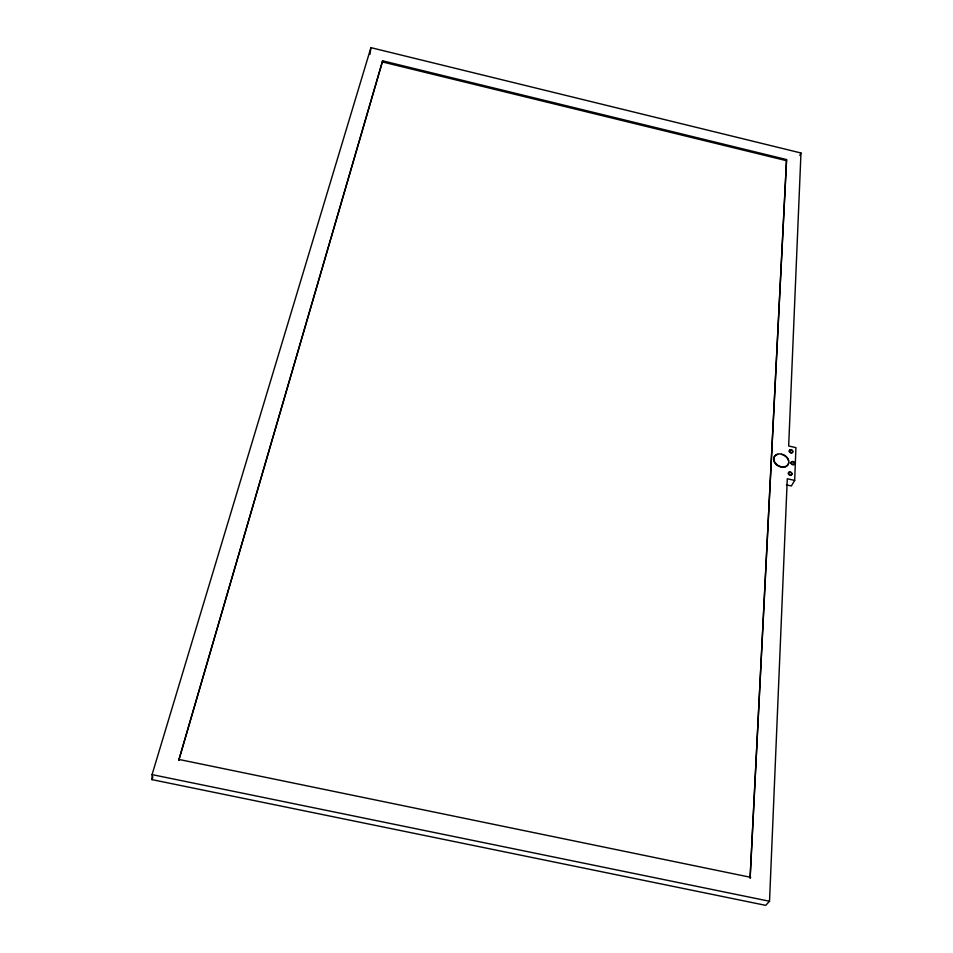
<?xml version="1.0" encoding="UTF-8"?>
<svg xmlns="http://www.w3.org/2000/svg" width="953" height="953" viewBox="0 0 953 953"><rect width="100%" height="100%" fill="white"/><g stroke="black" fill="none" stroke-linecap="round" stroke-linejoin="round"><path stroke-width="1.43" d="M794.671 480.419L787.285 478.74L769.524 901.264L765.7 905.35L152.027 779.637L152.063 774.61L370.931 47.65L800.973 152.992L788.667 445.98L795.922 447.648L794.671 480.419L791.359 485.97L786.451 484.863M382.641 60.837L178.771 760.28L382.641 60.837L786.57 159.568L750.106 878.047L786.57 159.568M369.931 54.369L370.931 47.65M152.027 779.637L152.885 776.79M799.841 155.446L800.973 152.992M178.807 759.422L750.726 877.344M152.063 774.61L769.524 901.264M382.463 61.957L786.106 160.592M790.573 472.426A1.835 1.406 29.5 0 1 791.455 474.904A1.835 1.406 29.5 0 1 788.607 474.249A1.835 1.406 29.5 0 1 789.668 472.211M788.691 462.396A7.934 6.052 28.9 0 1 784.688 467.006L782.842 467.232A7.934 6.052 28.9 0 1 774.086 461.514A7.934 6.052 28.9 0 1 777.648 454.355M781.448 454.378A7.934 6.052 28.9 0 1 783.378 455.034L785.165 456.082A7.934 6.052 28.9 0 1 788.5 460.704M794.266 462.884A1.823 1.382 29.3 0 1 793.42 464.754A1.823 1.382 29.3 0 1 791.097 463.396A1.823 1.382 29.3 0 1 792.36 461.764M793.253 461.967A1.823 1.382 29.3 0 1 794.004 462.527M784.855 466.72L783.009 466.934A7.946 6.052 28.9 0 1 773.788 458.679A7.946 6.052 28.9 0 1 783.545 454.748L785.332 455.784A7.946 6.052 28.9 0 1 784.855 466.72M789.453 451.853A1.811 1.37 28.9 0 0 792.431 452.532A1.811 1.37 28.9 0 0 791.026 450.042A1.811 1.37 28.9 0 0 789.453 451.853M789.62 451.555A1.811 1.37 28.9 0 0 792.598 452.234A1.811 1.37 28.9 0 0 791.193 449.745A1.811 1.37 28.9 0 0 789.62 451.555M788.691 473.832A1.835 1.406 29.5 0 0 791.705 474.523A1.835 1.406 29.5 0 0 790.287 471.973A1.835 1.406 29.5 0 0 788.691 473.832M791.395 463.361A1.823 1.382 29.3 0 0 794.385 464.04A1.823 1.382 29.3 0 0 792.979 461.526A1.823 1.382 29.3 0 0 791.395 463.361"/></g></svg>
